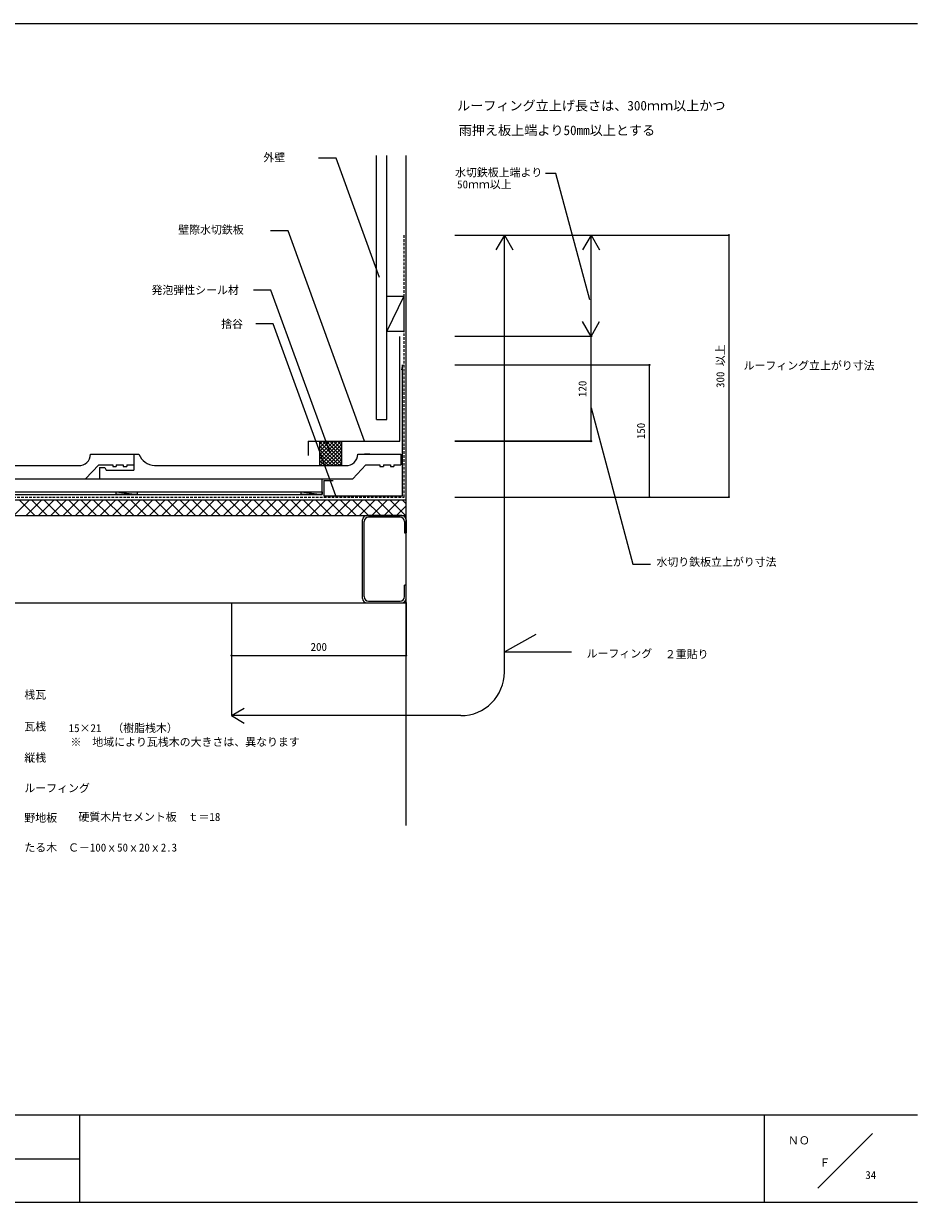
# Model space of a CAD drawing. Units: millimetres, scale not verified, with parts at other scales. Extents: x -198 to 202, y -140 to 130.
# Drawn here: x -2.3 to 202.4, y -140 to 130 of the extents above; entities that cross this region are included whole.
import ezdxf
from ezdxf.enums import TextEntityAlignment as Align

# ---------------------------------------------------------------- set-up
doc = ezdxf.new("R2010")
doc.units = ezdxf.units.MM
doc.header["$LTSCALE"] = 0.5
doc.header["$PDMODE"] = 32
doc.header["$PDSIZE"] = 0.25
doc.linetypes.add('DASHED1', pattern=[1.8, 1.2, -0.6])
for name, color, linetype, lineweight in [('0-0', 5, 'Continuous', 18), ('0-1', 7, 'Continuous', 18), ('1-0', 7, 'Continuous', 18), ('1-1', 3, 'Continuous', 18), ('1-3', 7, 'Continuous', 18)]:
    doc.layers.add(name, color=color, linetype=linetype, lineweight=lineweight)
doc.styles.add('ＭＳ ゴシック', font='')
doc.styles.get('ＭＳ ゴシック').set_extended_font_data('MS Gothic')

msp = doc.modelspace()

# ---------------------------------------------------------------- linework, layer by layer
at = {"layer": '0-0'}
for p, q in [((-197.5676, 130.0135), (202.4324, 130.0135)), ((202.4324, -119.9865), (-197.5676, -119.9865)), ((10.5405, -119.9865), (10.5405, -139.9865)), ((167.4325, -139.9865), (167.4325, -119.9865)), ((192.1622, -124.1757), (179.5946, -136.7432)), ((-67.2973, -129.9865), (10.5405, -129.9865)), ((202.4324, -139.9865), (-197.5676, -139.9865))]:
    msp.add_line(p, q, dxfattribs=at)
at = {"layer": '1-0'}
for p, q in [((78.5193, 39.3595), (78.5193, 99.7768)), ((80.9193, 39.3595), (80.9193, 99.7768)), ((84.7949, 67.5939), (84.7949, 59.5939)), ((80.9193, 59.5939), (84.7949, 59.5939)), ((78.5193, 39.3595), (80.9193, 39.3595)), ((65.5256, 34.3595), (65.5256, 28.7595)), ((65.5256, 29.4449), (70.4402, 34.3595)), ((65.5256, 30.2934), (69.5917, 34.3595)), ((65.5256, 31.1419), (68.7432, 34.3595)), ((65.5256, 31.9905), (67.8946, 34.3595)), ((65.5256, 32.839), (67.0461, 34.3595)), ((65.5256, 33.6875), (66.1976, 34.3595)), ((65.5256, 34.1794), (70.5256, 29.1794)), ((65.5256, 33.3309), (70.097, 28.7595)), ((65.5256, 32.4824), (69.2485, 28.7595)), ((65.6887, 28.7595), (70.5256, 33.5963)), ((66.1941, 34.3595), (70.5256, 30.0279)), ((66.5373, 28.7595), (70.5256, 32.7478)), ((67.0426, 34.3595), (70.5256, 30.8764)), ((67.8911, 34.3595), (70.5256, 31.7249)), ((68.7396, 34.3595), (70.5256, 32.5735)), ((69.5881, 34.3595), (70.5256, 33.422)), ((70.4367, 34.3595), (70.5256, 34.2705)), ((70.5256, 34.3595), (70.5256, 28.7595)), ((65.5256, 31.6338), (68.4, 28.7595)), ((65.5256, 30.7853), (67.5515, 28.7595)), ((65.5256, 29.9368), (66.703, 28.7595)), ((67.3858, 28.7595), (70.5256, 31.8993)), ((68.2343, 28.7595), (70.5256, 31.0508)), ((69.0828, 28.7595), (70.5256, 30.2023)), ((65.5256, 29.0883), (65.8545, 28.7595)), ((69.9314, 28.7595), (70.5256, 29.3537)), ((-162.8594, 22.7595), (66.0871, 22.7595)), ((18.9405, 22.7595), (23.7405, 22.1595)), ((61.2871, 22.7595), (66.0871, 22.1595)), ((-163.9153, 20.9595), (85.3405, 20.9595))]:
    msp.add_line(p, q, dxfattribs=at)
at = {"layer": '1-0', "color": 3, "linetype": 'DASHED1'}
for p, q in [((84.9193, 21.5595), (84.9193, 81.5595)), ((-163.9153, 21.5595), (84.9193, 21.5595))]:
    msp.add_line(p, q, dxfattribs=at)
at = {"layer": '1-0', "color": 2}
for p, q in [((83.9291, 34.3595), (83.9291, 58.3595)), ((62.9291, 34.3595), (62.9291, 31.0625)), ((62.9291, 34.3595), (83.9291, 34.3595)), ((66.4699, 25.3715), (66.4699, 21.8423)), ((66.4699, 25.3715), (68.6486, 25.3715)), ((66.4699, 21.8423), (84.4699, 21.8423))]:
    msp.add_line(p, q, dxfattribs=at)
at = {"layer": '1-0', "color": 3}
for p, q in [((-46.0595, 25.7595), (11.9405, 25.7595)), ((-46.0595, 25.7595), (11.9405, 25.7595)), ((15.1405, 25.7595), (73.1405, 25.7595)), ((15.1405, 25.7595), (73.1405, 25.7595))]:
    msp.add_line(p, q, dxfattribs=at)
at = {"layer": '1-0'}
for points in [[(85.3405, -53.6351), (85.3405, 3.5028), (85.3405, 99.7768)], [(80.9193, 67.5939), (84.7949, 67.5939), (80.9193, 59.5939)], [(-162.8594, 22.1595), (66.0871, 22.1595), (66.0871, 25.7595)]]:
    msp.add_lwpolyline(points, dxfattribs=at)
at = {"layer": '1-0', "color": 2}
msp.add_lwpolyline([(84.4699, 21.8423), (84.4699, 51.8423), (84.2414, 50.7023)], dxfattribs=at)
at = {"layer": '1-0'}
for points in [[(18.9405, 22.1595), (18.9405, 22.7595), (23.7405, 22.7595), (23.7405, 22.1595)], [(61.2871, 22.1595), (61.2871, 22.7595), (66.0871, 22.7595), (66.0871, 22.1595)]]:
    msp.add_lwpolyline(points, close=True, dxfattribs=at)
at = {"layer": '1-1'}
for p, q in [((13.0783, 31.3595), (22.9405, 31.3595)), ((22.9405, 31.3595), (22.9405, 28.9595)), ((22.9405, 31.3595), (22.9405, 27.7595)), ((22.9405, 31.3595), (24.1405, 31.3595)), ((74.2783, 31.3595), (84.1405, 31.3595)), ((77.0374, 31.3595), (75.8374, 31.3595)), ((84.1405, 31.3595), (84.1405, 28.9595)), ((84.1405, 31.3595), (84.1405, 28.9595)), ((-33.4595, 28.7595), (10.3405, 28.7595)), ((14.9405, 28.9595), (11.9405, 25.7595)), ((14.9405, 28.9595), (18.1405, 28.9595)), ((15.1405, 28.3595), (15.1405, 25.7595)), ((15.1405, 28.3595), (16.3405, 28.3595)), ((16.3405, 28.3595), (16.6246, 27.7595)), ((16.6246, 27.7595), (22.9405, 27.7595)), ((18.1405, 28.9595), (18.1405, 28.5595)), ((18.1405, 28.5595), (18.9405, 28.5595)), ((18.9405, 28.9595), (18.9405, 28.5595)), ((18.9405, 28.9595), (20.5405, 28.9595)), ((20.5405, 28.9595), (20.5405, 28.5595)), ((20.5405, 28.5595), (21.3405, 28.5595)), ((21.3405, 28.9595), (21.3405, 28.5595)), ((21.3405, 28.9595), (22.9405, 28.9595)), ((27.7405, 28.7595), (71.5405, 28.7595)), ((76.1405, 28.9595), (73.1405, 25.7595)), ((76.1405, 28.9595), (79.3405, 28.9595)), ((79.3405, 28.9595), (79.3405, 28.5595)), ((79.3405, 28.5595), (80.1405, 28.5595)), ((80.1405, 28.9595), (80.1405, 28.5595)), ((80.1405, 28.9595), (81.7405, 28.9595)), ((81.7405, 28.9595), (81.7405, 28.5595)), ((81.7405, 28.5595), (82.5405, 28.5595)), ((82.5405, 28.9595), (82.5405, 28.5595)), ((82.5405, 28.9595), (84.1405, 28.9595))]:
    msp.add_line(p, q, dxfattribs=at)
at = {"layer": '1-1', "color": 7}
msp.add_line((11.9405, 25.7595), (15.1405, 25.7595), dxfattribs=at)
at = {"layer": '1-1'}
for centre, radius, start, end in [((10.3359, 31.5058), 2.7464, 270.09653, 356.9456), ((27.9867, 32.8925), 4.1404, 201.73239, 266.59201), ((71.5359, 31.5058), 2.7464, 270.09653, 356.9456)]:
    msp.add_arc(centre, radius, start, end, dxfattribs=at)
at = {"layer": '1-3'}
for p, q in [((69.2923, 99.1627), (65.2923, 99.1627)), ((79.2215, 71.8825), (69.2923, 99.1627)), ((58.3103, 82.515), (54.3103, 82.515)), ((75.8374, 34.3595), (58.3103, 82.515)), ((96.5147, 81.5595), (159.2601, 81.5595)), ((107.8378, 81.5595), (105.8855, 78.1779)), ((107.8378, 81.5595), (109.7902, 78.1779)), ((107.8378, -18.5), (107.8378, 81.5595)), ((127.6933, 81.5595), (129.6456, 78.1779)), ((159.2601, 81.5595), (159.2601, 21.5595)), ((54.3595, 68.9363), (50.3595, 68.9363)), ((67.9258, 31.6632), (54.3595, 68.9363)), ((54.9139, 61.2794), (50.9139, 61.2794)), ((69.2678, 21.8423), (54.9139, 61.2794)), ((127.6933, 58.3595), (125.741, 61.741)), ((127.6933, 58.3595), (129.6456, 61.741)), ((127.6933, 58.3595), (96.5147, 58.3595)), ((96.5147, 51.8423), (141.0811, 51.8423)), ((141.0811, 21.5595), (141.0811, 51.8423)), ((127.6933, 41.992), (137.2812, 6.2094)), ((96.5147, 34.3595), (127.6933, 34.3595)), ((127.6933, 34.3595), (96.5147, 34.3595)), ((-4.5426, 17.3595), (-0.9426, 20.9595)), ((-3.2787, 20.9595), (0.3213, 17.3595)), ((-1.7142, 17.3595), (1.8858, 20.9595)), ((-0.4502, 20.9595), (3.1498, 17.3595)), ((1.1143, 17.3595), (4.7142, 20.9595)), ((2.3782, 20.9595), (5.9782, 17.3595)), ((3.9427, 17.3595), (7.5427, 20.9595)), ((5.2066, 20.9595), (8.8066, 17.3595)), ((6.7711, 17.3595), (10.3711, 20.9595)), ((8.0351, 20.9595), (11.6351, 17.3595)), ((9.5995, 17.3595), (13.1995, 20.9595)), ((10.8635, 20.9595), (14.4635, 17.3595)), ((12.428, 17.3595), (16.028, 20.9595)), ((13.6919, 20.9595), (17.2919, 17.3595)), ((15.2564, 17.3595), (18.8564, 20.9595)), ((16.5204, 20.9595), (20.1204, 17.3595)), ((18.0848, 17.3595), (21.6848, 20.9595)), ((19.3488, 20.9595), (22.9488, 17.3595)), ((20.9133, 17.3595), (24.5133, 20.9595)), ((22.1772, 20.9595), (25.7772, 17.3595)), ((23.7417, 17.3595), (27.3417, 20.9595)), ((25.0057, 20.9595), (28.6057, 17.3595)), ((26.5701, 17.3595), (30.1701, 20.9595)), ((27.8341, 20.9595), (31.4341, 17.3595)), ((29.3985, 17.3595), (32.9985, 20.9595)), ((30.6625, 20.9595), (34.2625, 17.3595)), ((32.227, 17.3595), (35.827, 20.9595)), ((33.491, 20.9595), (37.091, 17.3595)), ((35.0554, 17.3595), (38.6554, 20.9595)), ((36.3194, 20.9595), (39.9195, 17.3595)), ((37.8838, 17.3595), (41.4838, 20.9595)), ((39.1479, 20.9595), (42.7479, 17.3595)), ((40.7123, 17.3595), (44.3123, 20.9595)), ((41.9763, 20.9595), (45.5763, 17.3595)), ((43.5407, 17.3595), (47.1407, 20.9595)), ((44.8047, 20.9595), (48.4048, 17.3595)), ((46.3691, 17.3595), (49.9691, 20.9595)), ((47.6332, 20.9595), (51.2332, 17.3595)), ((49.1975, 17.3595), (52.7975, 20.9595)), ((50.4616, 20.9595), (54.0616, 17.3595)), ((52.026, 17.3595), (55.626, 20.9595)), ((53.2901, 20.9595), (56.8901, 17.3595)), ((54.8544, 17.3595), (58.4544, 20.9595)), ((56.1185, 20.9595), (59.7185, 17.3595)), ((57.6828, 17.3595), (61.2828, 20.9595)), ((58.9469, 20.9595), (62.5469, 17.3595)), ((60.5113, 17.3595), (64.1112, 20.9595)), ((61.7754, 20.9595), (65.3754, 17.3595)), ((63.3397, 17.3595), (66.9397, 20.9595)), ((64.6038, 20.9595), (68.2038, 17.3595)), ((66.1681, 17.3595), (69.7681, 20.9595)), ((67.4322, 20.9595), (71.0322, 17.3595)), ((68.9965, 17.3595), (72.5965, 20.9595)), ((70.2607, 20.9595), (73.8607, 17.3595)), ((71.825, 17.3595), (75.425, 20.9595)), ((73.0891, 20.9595), (76.6891, 17.3595)), ((74.6534, 17.3595), (78.2534, 20.9595)), ((75.9175, 20.9595), (79.5175, 17.3595)), ((77.4818, 17.3595), (81.0818, 20.9595)), ((78.746, 20.9595), (82.346, 17.3595)), ((80.3102, 17.3595), (83.9102, 20.9595)), ((81.5744, 20.9595), (85.1744, 17.3595)), ((83.1387, 17.3595), (85.3405, 19.5613)), ((84.4029, 20.9595), (85.3405, 20.0218)), ((96.5147, 21.5595), (159.2601, 21.5595)), ((96.5147, 21.5595), (141.0811, 21.5595)), ((-163.9153, 17.3595), (85.3405, 17.3595)), ((137.2812, 6.2094), (141.3118, 6.2094)), ((-163.9153, -2.6405), (85.3405, -2.6405)), ((45.3405, -2.5541), (45.3405, -14.7162)), ((85.3405, -2.5541), (85.3405, -14.7162)), ((107.8378, -13.9054), (115.1351, -9.8514)), ((45.3405, -14.7162), (85.3405, -14.7162)), ((45.3405, -14.7162), (45.3405, -28.5)), ((107.8378, -13.9054), (123.2432, -13.9054)), ((45.3405, -28.5), (48.2783, -26.8039)), ((45.3405, -28.5), (48.2783, -30.1961)), ((97.8378, -28.5), (45.3405, -28.5))]:
    msp.add_line(p, q, dxfattribs=at)
at = {"layer": '1-3', "color": 3}
for p, q in [((75.3405, -1.6405), (75.3405, 16.3595)), ((84.3405, 17.3595), (76.3405, 17.3595)), ((83.9405, 16.9595), (76.7405, 16.9595)), ((85.3405, 16.3595), (85.3405, 13.3595)), ((75.7405, -1.2405), (75.7405, 15.9595)), ((84.9405, 15.9595), (84.9405, 13.3595)), ((84.9405, 13.3595), (85.3405, 13.3595)), ((85.3405, 1.3595), (84.9405, 1.3595)), ((84.9405, -1.2405), (84.9405, 1.3595)), ((85.3405, -1.6405), (85.3405, 1.3595)), ((76.3405, -2.6405), (84.3405, -2.6405)), ((76.7405, -2.2405), (83.9405, -2.2405))]:
    msp.add_line(p, q, dxfattribs=at)
at = {"layer": '1-3'}
for points in [[(127.3778, 66.7235), (119.6106, 95.7111), (117.2734, 95.7111)], [(127.6933, 34.3595), (127.6933, 58.3595), (127.6933, 81.5595), (125.741, 78.1779)]]:
    msp.add_lwpolyline(points, dxfattribs=at)
at = {"layer": '1-3', "color": 3}
for centre, start, end in [((76.3405, 16.3595), 90, 180), ((76.7405, 15.9595), 90, 180), ((83.9405, 15.9595), 0, 90), ((84.3405, 16.3595), 0, 90), ((76.3405, -1.6405), 180, 270), ((76.7405, -1.2405), 180, 270), ((83.9405, -1.2405), 270, 0), ((84.3405, -1.6405), 270, 0)]:
    msp.add_arc(centre, 1, start, end, dxfattribs=at)
at = {"layer": '1-3'}
msp.add_arc((97.8378, -18.5), 10, 270, 0, dxfattribs=at)
for p in [(159.2601, 81.5595), (127.6933, 58.3595), (141.0811, 51.8423), (127.6933, 34.3595), (141.0811, 21.5595), (159.2601, 21.5595), (45.3405, -14.7162), (85.3405, -14.7162)]:
    msp.add_point(p, dxfattribs=at)

# ---------------------------------------------------------------- texts
at = {"layer": '0-0', "color": 7, "style": 'ＭＳ ゴシック'}
for s, p in [('ＮＯ', (172.7778, -127.2561)), ('Ｆ', (179.9906, -132.3213))]:
    msp.add_text(s, height=1.833, dxfattribs=at).set_placement(p, align=Align.BOTTOM_LEFT)
at = {"layer": '0-1', "style": 'ＭＳ ゴシック'}
for s, p in [('桟瓦', (-2.0912, -25.1675)), ('縦桟', (-2.0912, -39.6025))]:
    msp.add_text(s, height=1.833, dxfattribs=at).set_placement(p, align=Align.BOTTOM_LEFT)
at = {"layer": '1-3', "style": 'ＭＳ ゴシック'}
for s, height, p in [('ルーフィング立上げ長さは、300ｍｍ以上かつ', 2.199, (97.0045, 109.4581)), ('雨押え板上端より50mm以上とする', 2.199, (97.3911, 103.811)), ('外壁', 1.833, (52.641, 97.8849)), ('水切鉄板上端より', 1.833, (96.5307, 94.4451)), ('50ｍｍ以上', 1.833, (97.0176, 91.7184)), ('壁際水切鉄板', 1.833, (33.1417, 81.3331)), ('発泡弾性シール材', 1.833, (27.0198, 67.5022)), ('捨谷', 1.833, (42.9784, 59.7504)), ('ルーフィング立上がり寸法', 1.833, (162.6184, 50.2178)), ('水切り鉄板立上がり寸法', 1.833, (142.6694, 5.2407)), ('200', 1.833, (63.4655, -14.2162)), ('ルーフィング', 1.833, (126.6714, -15.7461)), ('２重貼り', 1.833, (144.5932, -15.9019)), ('瓦桟\u3000', 1.833, (-2.0912, -32.468)), ('15×21\u3000（樹脂桟木）', 1.833, (8.0617, -32.8178)), ('※\u3000地域により瓦桟木の大きさは、異なります', 1.833, (8.4759, -36.0018)), ('ルーフィング', 1.833, (-2.0912, -46.5711)), ('野地板', 1.833, (-2.0912, -53.3737)), ('硬質木片セメント板\u3000ｔ＝18', 1.833, (10.2901, -53.1624)), ('たる木\u3000Ｃ－100ｘ50ｘ20ｘ2.3', 1.833, (-2.0912, -60.1764)), ('34', 1.833, (190.5061, -135.178))]:
    msp.add_text(s, height=height, dxfattribs=at).set_placement(p, align=Align.BOTTOM_LEFT)
for s, p in [('300 以上', (158.7601, 46.5595)), ('120', (127.1933, 44.4845)), ('150', (140.5811, 34.8259))]:
    msp.add_text(s, height=1.833, rotation=90, dxfattribs=at).set_placement(p, align=Align.BOTTOM_LEFT)

doc.saveas('drawing.dxf')
